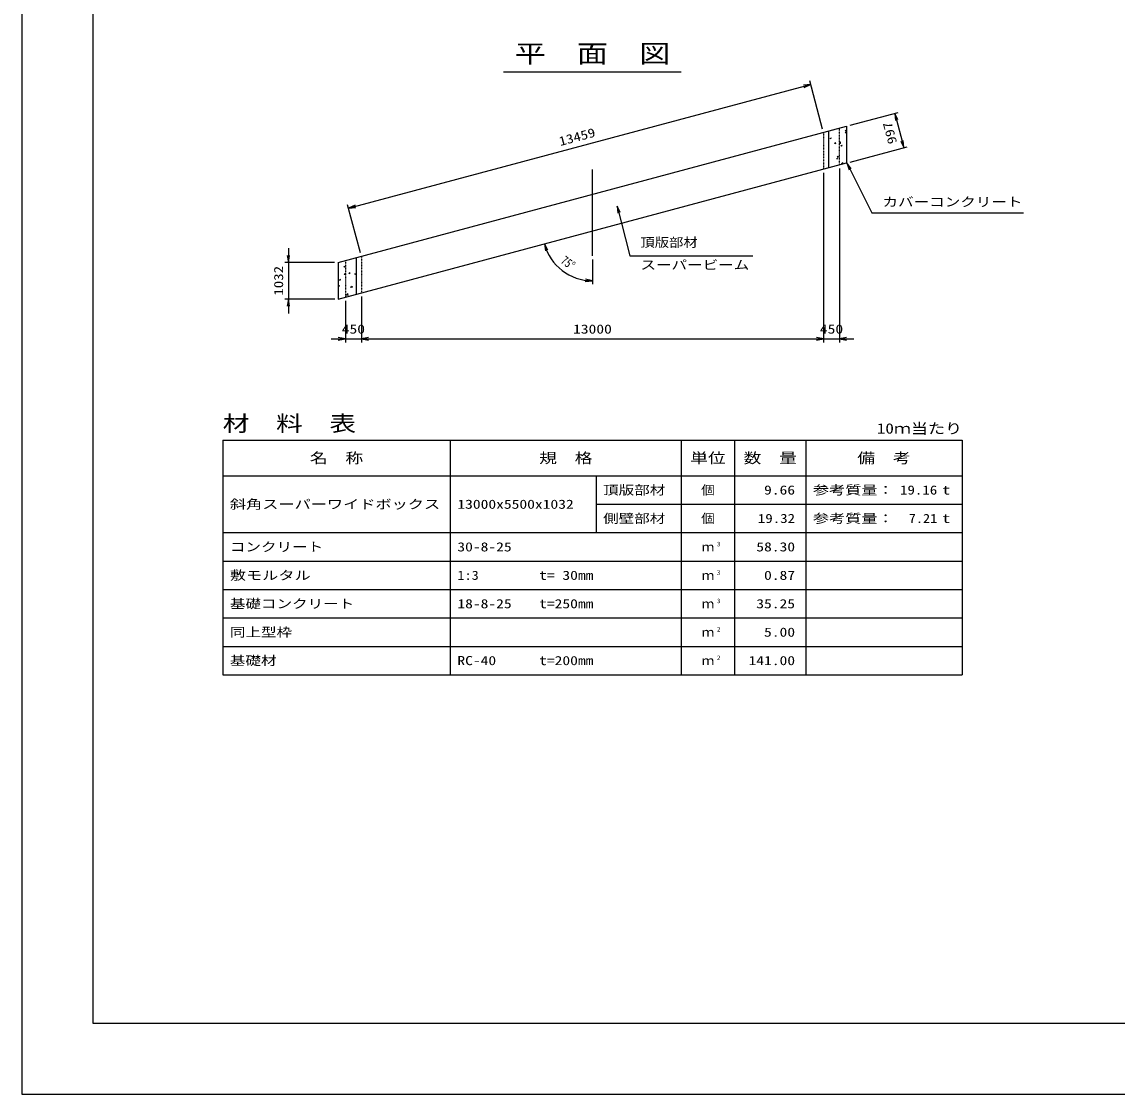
# Model space of a CAD drawing. Units: millimetres at full size. Extents: x 0 to 84100, y 0 to 59400.
# Drawn here: x 0 to 30809, y 0 to 30173 of the extents above; entities that cross this region are included whole.
import ezdxf
from ezdxf.enums import TextEntityAlignment as Align

# ---------------------------------------------------------------- set-up
doc = ezdxf.new("R2010")
doc.units = ezdxf.units.MM
doc.linetypes.add('CHAIN', pattern=[18.5, 12, -1.5, 3.5, -1.5])
doc.linetypes.add('DASHED_SPACED', pattern=[12, 6, -6])
for name, color, linetype, lineweight in [('0_2', 7, 'Continuous', 25), ('D-BMK', 2, 'CHAIN', 25), ('D-DCR-HCHn', 4, 'Continuous', 9), ('D-MTR-FRAM', 7, 'Continuous', 25), ('D-MTR-LINE', 7, 'Continuous', 25), ('D-STR-STRn', 1, 'Continuous', 25), ('D-STR-TXT', 7, 'Continuous', 25), ('D-TTL', 2, 'Continuous', 25), ('D-TTL-TXT', 7, 'Continuous', 25)]:
    doc.layers.add(name, color=color, linetype=linetype, lineweight=lineweight)
doc.layers.add('D-MTR', color=7, linetype='Continuous')
doc.layers.add('D-MTR-TXT', color=7, linetype='Continuous')
doc.styles.add('ＭＳ ゴシック', font='')
doc.styles.get('ＭＳ ゴシック').set_extended_font_data('MS Gothic')

# ---------------------------------------------------------------- blocks, each defined once
blk = doc.blocks.new('open_arrow')
at = {"color": 0, "linetype": 'Continuous', "lineweight": -2}
blk.add_lwpolyline([(7.5, 1.25), (0, 0), (7.5, -1.25)], dxfattribs=at)

msp = doc.modelspace()

# ---------------------------------------------------------------- linework, layer by layer
at = {"layer": '0_2'}
for p, q in [((9187.653, 24931.24), (22187.653, 28414.579)), ((22524.118, 27158.876), (22161.771, 28511.172)), ((23296.593, 27262.332), (24648.889, 27624.679)), ((24552.296, 27598.797), (24810.339, 26635.769)), ((23296.593, 26230.162), (24906.931, 26661.651)), ((22550, 25930.113), (22550, 21153.953)), ((22550, 25930.113), (22550, 21153.953)), ((23000, 26050.69), (23000, 21153.953)), ((9524.118, 23675.536), (9161.771, 25027.832)), ((7495, 23803.437), (7495, 21971.267)), ((16050, 23488.443), (16050, 22788.443)), ((8795, 23403.437), (7395, 23403.437)), ((8800, 22371.267), (7395, 22371.267)), ((9100, 22326.196), (9100, 21153.953)), ((9550, 22446.773), (9550, 21153.953)), ((9550, 22446.773), (9550, 21153.953)), ((8700, 21253.953), (9950, 21253.953)), ((9550, 21253.953), (22550, 21253.953)), ((22150, 21253.953), (23400, 21253.953))]:
    msp.add_line(p, q, dxfattribs=at)
msp.add_arc((16050, 24288.443), 1400, 195, 270, dxfattribs=at)
at = {"layer": 'D-BMK'}
msp.add_line((16050, 23588.443), (16050, 26020.613), dxfattribs=at)
at = {"layer": 'D-DCR-HCHn'}
for p, q in [((22796.786, 27128.409), (22822.331, 27126.174)), ((22822.521, 27126.043), (22820.893, 27134.869)), ((23156.331, 27096.977), (23180.821, 27126.163)), ((23186.889, 27094.162), (23181.015, 27126.005)), ((22731.671, 26895.915), (22767.241, 26909.569)), ((22731.715, 26895.852), (22756.984, 26878.808)), ((22757.009, 26878.814), (22767.309, 26909.512)), ((23156.335, 27096.953), (23186.699, 27094.296)), ((23158.504, 27059.761), (23194.073, 27073.414)), ((23158.548, 27059.698), (23183.817, 27042.653)), ((23183.842, 27042.659), (23194.142, 27073.357)), ((22862.448, 26746.742), (22886.939, 26775.928)), ((22862.453, 26746.718), (22892.817, 26744.061)), ((22893.004, 26743.929), (22887.13, 26775.772)), ((22987.081, 26753.746), (23000, 26767.21)), ((22987.13, 26753.647), (23000, 26751.651)), ((23000, 26767.21), (23026.649, 26794.984)), ((23000, 26751.651), (23032.31, 26746.64)), ((23032.271, 26746.679), (23026.659, 26794.924)), ((23034.901, 26691.384), (23070.47, 26705.038)), ((23034.944, 26691.322), (23060.213, 26674.277)), ((23060.237, 26674.283), (23070.538, 26704.981)), ((22911.298, 26323.007), (22946.867, 26336.661)), ((22911.34, 26322.946), (22936.609, 26305.902)), ((22932.935, 26364.628), (22957.426, 26393.814)), ((22932.938, 26364.604), (22963.302, 26361.948)), ((22936.633, 26305.907), (22946.933, 26336.605)), ((22963.487, 26361.815), (22957.613, 26393.658)), ((23054.431, 26174.809), (23093.999, 26216.047)), ((23098.533, 26177.092), (23094.008, 26215.988)), ((23054.479, 26174.711), (23076.755, 26171.256)), ((9144.787, 23470.367), (9156.774, 23469.318)), ((9156.95, 23469.257), (9156.182, 23473.42)), ((9053.427, 23285.487), (9088.996, 23299.141)), ((9053.477, 23285.428), (9078.746, 23268.384)), ((9078.769, 23268.385), (9089.069, 23299.083)), ((9196.867, 23089.884), (9221.358, 23119.07)), ((9227.433, 23087.143), (9221.559, 23118.986)), ((8929.823, 22917.11), (8965.393, 22930.764)), ((8929.873, 22917.052), (8955.142, 22900.008)), ((8955.164, 22900.009), (8965.465, 22930.707)), ((9065.56, 23064.085), (9105.128, 23105.323)), ((9065.6, 23064.013), (9110.78, 23057.006)), ((9110.747, 23057.026), (9105.135, 23105.27)), ((9196.896, 23089.862), (9227.26, 23087.205)), ((9356.656, 23080.956), (9392.226, 23094.61)), ((9356.706, 23080.898), (9381.975, 23063.854)), ((9381.997, 23063.855), (9392.298, 23094.553)), ((8925, 22765.885), (8927.475, 22768.835)), ((8925, 22737.703), (8933.377, 22736.97)), ((8933.548, 22736.91), (8927.674, 22768.753)), ((9132.91, 22485.148), (9172.477, 22526.386)), ((9178.097, 22478.09), (9172.485, 22526.335)), ((9233.053, 22712.579), (9268.623, 22726.233)), ((9233.102, 22712.522), (9258.371, 22695.478)), ((9258.393, 22695.479), (9268.693, 22726.177)), ((9267.354, 22707.771), (9291.844, 22736.957)), ((9267.382, 22707.748), (9297.746, 22705.092)), ((9297.915, 22705.03), (9292.042, 22736.872)), ((9132.949, 22485.078), (9178.129, 22478.07))]:
    msp.add_line(p, q, dxfattribs=at)
at = {"layer": 'D-MTR-FRAM'}
for p, q in [((5650, 18400), (26450, 18400)), ((5650, 18400), (5650, 11800)), ((26450, 18400), (26450, 11800)), ((5650, 11800), (26450, 11800))]:
    msp.add_line(p, q, dxfattribs=at)
at = {"layer": 'D-MTR-LINE'}
for p, q in [((12050, 18400), (12050, 11800)), ((18550, 18400), (18550, 11800)), ((20050, 18400), (20050, 11800)), ((22050, 18400), (22050, 11800)), ((5650, 17400), (26450, 17400)), ((16150, 17400), (16150, 15800)), ((16150, 16600), (26450, 16600)), ((5650, 15800), (26450, 15800)), ((5650, 15000), (26450, 15000)), ((5650, 14200), (26450, 14200)), ((5650, 13400), (26450, 13400)), ((5650, 12600), (26450, 12600))]:
    msp.add_line(p, q, dxfattribs=at)
at = {"layer": 'D-STR-STRn'}
for p, q in [((8900, 23404.777), (23200, 27236.45)), ((23200, 27236.45), (23200, 26204.28)), ((22695, 27101.136), (22695, 26068.965)), ((8900, 22372.606), (23200, 26204.28)), ((9405, 23540.091), (9405, 22507.921)), ((8900, 23404.777), (8900, 22372.606))]:
    msp.add_line(p, q, dxfattribs=at)
at = {"layer": 'D-STR-STRn', "linetype": 'DASHED_SPACED'}
for p, q in [((23000, 26150.69), (23000, 27182.86)), ((22550, 27062.283), (22550, 26030.113)), ((9100, 23458.366), (9100, 22426.196)), ((9550, 23578.944), (9550, 22546.773))]:
    msp.add_line(p, q, dxfattribs=at)
at = {"layer": 'D-STR-TXT'}
for points in [[(23209.12, 26202.696), (23909.12, 24802.696), (24109.12, 24802.696), (28179.932, 24802.696)], [(16750, 24992.093), (17100, 23588.443), (17300, 23588.443), (20562.437, 23588.443)]]:
    msp.add_lwpolyline(points, dxfattribs=at)
at = {"layer": 'D-TTL'}
for points in [[(0, 0), (84100, 0), (84100, 59400), (0, 59400)], [(2000, 2000), (82100, 2000), (82100, 57400), (2000, 57400)]]:
    msp.add_lwpolyline(points, close=True, dxfattribs=at)
at = {"layer": 'D-TTL-TXT'}
msp.add_line((13550, 28770), (18550, 28770), dxfattribs=at)

# ---------------------------------------------------------------- block references
at = {"layer": '0_2', "xscale": 26.7, "yscale": 26.7}
for p, rotation in [((22187.653, 28414.579), 195), ((24552.296, 27598.797), 285), ((24810.339, 26635.769), 105), ((9187.653, 24931.24), 15), ((14697.704, 23926.096), 289.1), ((7495, 23403.437), 90), ((16050, 22888.443), 175.9), ((7495, 22371.267), 270), ((9100, 21253.953), 180), ((22550, 21253.953), 180), ((22550, 21253.953), 180)]:
    msp.add_blockref('open_arrow', p, dxfattribs=dict(at, rotation=rotation))
for p in [(9550, 21253.953), (9550, 21253.953), (23000, 21253.953)]:
    msp.add_blockref('open_arrow', p, dxfattribs=at)
at = {"layer": 'D-STR-TXT', "xscale": 26.7, "yscale": 26.7}
for p, rotation in [((23209.12, 26202.696), 296.6), ((16750, 24992.093), 284)]:
    msp.add_blockref('open_arrow', p, dxfattribs=dict(at, rotation=rotation))

# ---------------------------------------------------------------- texts
at = {"layer": '0_2', "style": 'ＭＳ ゴシック'}
for s, rotation, width, p in [('13459', 15, 1.2, (15616.478, 26938.539)), ('997', 105, 1.2, (24415.688, 27046.107)), ('75°', 322.5, 0.8, (15365.143, 23395.921)), ('1032', 90, 1.2, (7220, 22887.352))]:
    msp.add_text(s, height=256.6, rotation=rotation, dxfattribs=dict(at, width=width)).set_placement(p, align=Align.MIDDLE_CENTER)
at = {"layer": '0_2', "style": 'ＭＳ ゴシック', "width": 1.25}
for s, p in [('450', (9325, 21528.953)), ('13000', (16050, 21528.953)), ('450', (22775, 21528.953))]:
    msp.add_text(s, height=256.6, dxfattribs=at).set_placement(p, align=Align.MIDDLE_CENTER)
at = {"layer": 'D-MTR', "style": 'ＭＳ ゴシック', "width": 1.25}
msp.add_text('材\u3000料\u3000表', height=439.9, dxfattribs=at).set_placement((5650, 18520), align=Align.BOTTOM_LEFT)
at = {"layer": 'D-MTR', "style": 'ＭＳ ゴシック', "width": 1.2}
msp.add_text('10ｍ当たり', height=293.3, dxfattribs=at).set_placement((26450, 18496.667), align=Align.BOTTOM_RIGHT)
at = {"layer": 'D-MTR-TXT', "style": 'ＭＳ ゴシック'}
for s, height, width, p in [('名\u3000称', 293.3, 1.25, (8850, 17900)), ('規\u3000格', 293.3, 1.25, (15300, 17900)), ('単位', 293.3, 1.25, (19300, 17900)), ('数\u3000量', 293.3, 1.25, (21050, 17900)), ('備\u3000考', 293.3, 1.25, (24250, 17900)), ('個', 256.6, 1.1, (19300, 17000)), ('個', 256.6, 1.1, (19300, 16200))]:
    msp.add_text(s, height=height, dxfattribs=dict(at, width=width)).set_placement(p, align=Align.MIDDLE_CENTER)
for s, width, p in [('頂版部材', 1.25, (16350, 17000)), ('参考質量：      t', 1.3, (22250, 17000)), ('斜角スーパーワイドボックス', 1.3, (5850, 16600)), ('13000x5500x1032', 1.25, (12250, 16600)), ('側壁部材', 1.25, (16350, 16200)), ('参考質量：      t', 1.3, (22250, 16200)), ('コンクリート', 1.25, (5850, 15400)), ('30-8-25', 1.25, (12250, 15400)), ('敷モルタル', 1.3, (5850, 14600)), ('1:3', 1.15, (12250, 14600)), ('t= 30mm', 1.25, (14550, 14600)), ('基礎コンクリート', 1.25, (5850, 13800)), ('18-8-25', 1.25, (12250, 13800)), ('t=250mm', 1.25, (14550, 13800)), ('同上型枠', 1.25, (5850, 13000)), ('基礎材', 1.25, (5850, 12200)), ('RC-40', 1.25, (12250, 12200)), ('t=200mm', 1.25, (14550, 12200))]:
    msp.add_text(s, height=256.6, dxfattribs=dict(at, width=width)).set_placement(p, align=Align.MIDDLE_LEFT)
for s, width, p in [('9.66', 1.25, (21750, 17000)), ('19.16', 1.2, (25750, 17000)), ('19.32', 1.2, (21750, 16200)), ('7.21', 1.15, (25750, 16200)), ('58.30', 1.25, (21750, 15400)), ('0.87', 1.25, (21750, 14600)), ('35.25', 1.25, (21750, 13800)), ('5.00', 1.25, (21750, 13000)), ('141.00', 1.25, (21750, 12200))]:
    msp.add_text(s, height=256.6, dxfattribs=dict(at, width=width)).set_placement(p, align=Align.MIDDLE_RIGHT)
for p in [(19300, 15400), (19300, 14600), (19300, 13800), (19300, 13000), (19300, 12200)]:
    msp.add_text('ｍ', height=256.6, dxfattribs=at).set_placement(p, align=Align.MIDDLE_CENTER)
at = {"layer": 'D-MTR-TXT', "style": 'ＭＳ ゴシック', "width": 1.15}
for s, p in [('3', (19550, 15376.667)), ('3', (19550, 14576.667)), ('3', (19550, 13776.667)), ('2', (19550, 12976.667)), ('2', (19550, 12176.667))]:
    msp.add_text(s, height=128.3, dxfattribs=at).set_placement(p, align=Align.BOTTOM_LEFT)
at = {"layer": 'D-STR-TXT', "style": 'ＭＳ ゴシック', "width": 1.25}
for s, p in [('カバーコンクリート', (24209.12, 24902.696)), ('スーパービーム', (17400, 23129.814))]:
    msp.add_text(s, height=256.6, dxfattribs=at).set_placement(p, align=Align.BOTTOM_LEFT)
at = {"layer": 'D-STR-TXT', "style": 'ＭＳ ゴシック', "width": 1.15}
msp.add_text('頂版部材\u3000\u3000\u3000\u3000', height=256.6, dxfattribs=at).set_placement((17400, 24097.072), align=Align.TOP_LEFT)
at = {"layer": 'D-TTL-TXT', "style": 'ＭＳ ゴシック', "width": 1.25}
msp.add_text('平\u3000面\u3000図', height=513.2, dxfattribs=at).set_placement((16050, 28870), align=Align.BOTTOM_CENTER)

doc.saveas('drawing.dxf')
